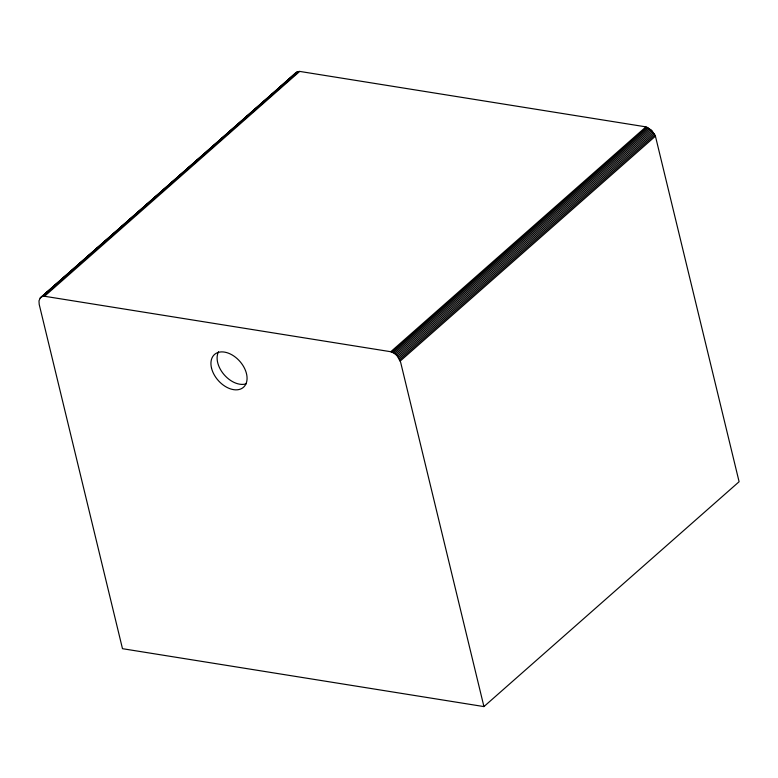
<?xml version="1.0" encoding="UTF-8"?>
<svg xmlns="http://www.w3.org/2000/svg" width="778" height="778" viewBox="0 0 778 778"><rect width="100%" height="100%" fill="white"/><g stroke="black" fill="none" stroke-linecap="round" stroke-linejoin="round"><path stroke-width="1.17" d="M40.145 298.13L38.988 300.872L39.192 304.354L122.486 648.687L483.935 706.589L739.1 481.728L655.426 136.16L651.633 130.354L645.944 126.872L299.705 71.411L297.653 71.693L40.145 298.13L296.758 72.072M295.971 72.607L271.999 94.157M42.352 296.525L66.957 274.838M68.775 273.234L71.508 270.822M74.241 268.41L93.379 251.547M95.208 249.942L98.845 246.733M101.587 244.321L125.277 223.442M128.01 221.04L151.7 200.16M153.529 198.555L157.175 195.336M158.994 193.732L178.133 176.869M179.951 175.264L183.598 172.055M186.331 169.643L204.556 153.577M206.384 151.973L210.031 148.763M212.764 146.352L236.454 125.472M239.186 123.07L241.919 120.658M244.662 118.246L268.352 97.367M40.806 297.459L297.653 71.693M51.076 289.406L52.894 287.802M55.627 285.39L58.36 282.988M82.06 262.108L84.792 259.696M88.439 256.487L90.258 254.883M107.578 239.624L111.215 236.405M114.862 233.196L116.69 231.591M135.819 214.728L137.648 213.123M141.295 209.914L143.113 208.3M166.813 187.42L169.546 185.018M193.236 164.139L196.883 160.929M199.615 158.518L201.434 156.913M220.573 140.05L223.305 137.638M226.048 135.226L228.781 132.814M252.471 111.944L255.203 109.533M258.85 106.323L260.669 104.709M277.989 89.451L281.636 86.241M285.283 83.032L287.101 81.427M42.489 296.544L298.645 71.479M43.48 296.321L44.541 296.262L299.705 71.411M44.541 296.262L390.78 351.724L645.944 126.872M390.78 351.724L391.956 352.142L647.121 127.291M391.956 352.142L393.133 352.706L648.307 127.864M393.133 352.706L394.29 353.416L649.465 128.564M394.29 353.416L395.409 354.253L650.573 129.401M395.409 354.253L396.469 355.196L651.633 130.354M483.935 706.589L400.631 362.247L397.441 356.246L652.606 131.394M398.326 357.365L653.491 132.523M399.095 358.551L654.269 133.699M399.746 359.776L654.911 134.925M400.262 361.011L655.426 136.16M396.469 355.196L397.441 356.246M246.062 383.846A21.881 14.432 48.6 0 1 224.064 374.636A21.881 14.432 48.6 0 1 218.53 351.773M211.509 368.062A21.881 14.432 48.6 0 0 241.676 388.533A21.881 14.432 48.6 0 0 233.808 356.003A21.881 14.432 48.6 0 0 211.509 368.062"/></g></svg>
